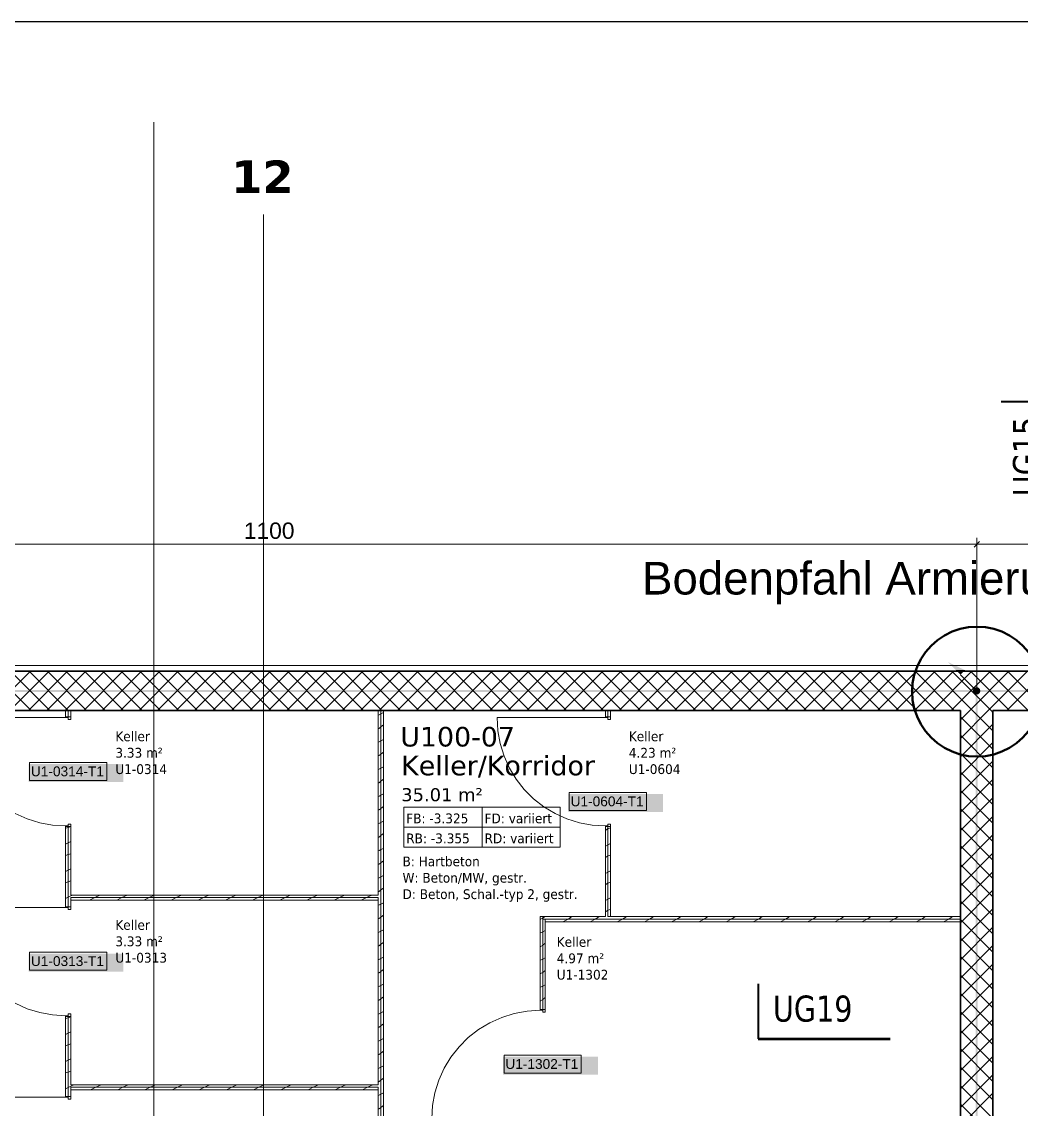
# Model space of a CAD drawing. Extents: x -1132 to 613, y -233 to 616.
# Drawn here: x -281.2 to -128.1, y 448.9 to 615.5 of the extents above; entities that cross this region are included whole.
import ezdxf
from ezdxf.lldxf.tags import DXFTag

# ---------------------------------------------------------------- set-up
doc = ezdxf.new("R2010")
doc.units = 0
doc.layers.get('0').update_dxf_attribs({"lineweight": 13})
for name, color, linetype, lineweight in [('A-AREA-____-IDEN', 7, 'Continuous', 5), ('A-DOOR-____-IDEN', 7, 'Continuous', 5), ('A-DOOR-FRAM-MCUT', 7, 'Continuous', 9), ('A-DOOR-OPNG-OTLN', 7, 'Continuous', 9), ('A-WALL-____-MCUT', 7, 'Continuous', 35), ('A-WALL-____-PATT', 7, 'Continuous', 35), ('A-WALL-FNSH-MCUT', 7, 'Continuous', 35), ('S-GRID-____-OTLN', 7, 'Continuous', 5)]:
    doc.layers.add(name, color=color, linetype=linetype, lineweight=lineweight)
for name, color, linetype, lineweight, true_color in [('A-DETL-____-OTLN', 5, 'Continuous', 9, 0x0000ff), ('EL01_VVV_Mass Blitzschutz', 3, 'Continuous', 13, 0x00ff00), ('EL01_WAN_Blitzschutz Text', 1, 'Continuous', 13, 0xff0000), ('EL01_WAN_Leitung_Potentialausgleich', 1, 'fein_strichliert', 13, 0xff0000), ('G-____-____-SYMB', 7, 'Strichpunkt - Weit', 5, 0x008080), ('S-GRID-____-IDEN', 7, 'Continuous', 9, 0x5555aa)]:
    doc.layers.add(name, color=color, linetype=linetype, lineweight=lineweight, true_color=true_color)
doc.styles.get("Standard").update_dxf_attribs({"font": 'arial.ttf'})
tags = doc.linetypes.add('_Rasterlinie_', pattern=[0.375, 0.2, -0.05, 0.075, -0.05]).pattern_tags.tags
tags[10:11] = [DXFTag(74, 4), DXFTag(75, 0), DXFTag(340, '0'), DXFTag(46, 1.0), DXFTag(50, 0.0), DXFTag(44, 0.0), DXFTag(45, 0.0)]
tags[8:9] = [DXFTag(74, 4), DXFTag(75, 0), DXFTag(340, '0'), DXFTag(46, 1.0), DXFTag(50, 0.0), DXFTag(44, 0.0), DXFTag(45, 0.0)]
tags[6:7] = [DXFTag(74, 4), DXFTag(75, 0), DXFTag(340, '0'), DXFTag(46, 1.0), DXFTag(50, 0.0), DXFTag(44, 0.0), DXFTag(45, 0.0)]
tags[4:5] = [DXFTag(74, 4), DXFTag(75, 0), DXFTag(340, '0'), DXFTag(46, 1.0), DXFTag(50, 0.0), DXFTag(44, 0.0), DXFTag(45, 0.0)]
tags = doc.linetypes.add('_Schnittlinie_', pattern=[0.3, 0.15, -0.05, 0.05, -0.05]).pattern_tags.tags
tags[10:11] = [DXFTag(74, 4), DXFTag(75, 0), DXFTag(340, '0'), DXFTag(46, 1.0), DXFTag(50, 0.0), DXFTag(44, 0.0), DXFTag(45, 0.0)]
tags[8:9] = [DXFTag(74, 4), DXFTag(75, 0), DXFTag(340, '0'), DXFTag(46, 1.0), DXFTag(50, 0.0), DXFTag(44, 0.0), DXFTag(45, 0.0)]
tags[6:7] = [DXFTag(74, 4), DXFTag(75, 0), DXFTag(340, '0'), DXFTag(46, 1.0), DXFTag(50, 0.0), DXFTag(44, 0.0), DXFTag(45, 0.0)]
tags[4:5] = [DXFTag(74, 4), DXFTag(75, 0), DXFTag(340, '0'), DXFTag(46, 1.0), DXFTag(50, 0.0), DXFTag(44, 0.0), DXFTag(45, 0.0)]
tags = doc.linetypes.add('_Strichliert - Fein_', pattern=[0.15, 0.1, -0.05]).pattern_tags.tags
tags[6:7] = [DXFTag(74, 4), DXFTag(75, 0), DXFTag(340, '0'), DXFTag(46, 1.0), DXFTag(50, 0.0), DXFTag(44, 0.0), DXFTag(45, 0.0)]
tags[4:5] = [DXFTag(74, 4), DXFTag(75, 0), DXFTag(340, '0'), DXFTag(46, 1.0), DXFTag(50, 0.0), DXFTag(44, 0.0), DXFTag(45, 0.0)]
tags = doc.linetypes.add('fein_strichliert', pattern=[4, 1, -2, 1]).pattern_tags.tags
tags[8:9] = [DXFTag(74, 4), DXFTag(75, 0), DXFTag(340, '0'), DXFTag(46, 0.0), DXFTag(50, 0.0), DXFTag(44, 0.0), DXFTag(45, 0.0)]
tags[6:7] = [DXFTag(74, 4), DXFTag(75, 0), DXFTag(340, '0'), DXFTag(46, 0.0), DXFTag(50, 0.0), DXFTag(44, 0.0), DXFTag(45, 0.0)]
tags[4:5] = [DXFTag(74, 4), DXFTag(75, 0), DXFTag(340, '0'), DXFTag(46, 0.0), DXFTag(50, 0.0), DXFTag(44, 0.0), DXFTag(45, 0.0)]
tags = doc.linetypes.add('Strichpunkt - Weit', pattern=[0.5, 0.2, -0.15, 0, -0.15]).pattern_tags.tags
tags[10:11] = [DXFTag(74, 4), DXFTag(75, 0), DXFTag(340, '0'), DXFTag(46, 1.0), DXFTag(50, 0.0), DXFTag(44, 0.0), DXFTag(45, 0.0)]
tags[8:9] = [DXFTag(74, 4), DXFTag(75, 0), DXFTag(340, '0'), DXFTag(46, 1.0), DXFTag(50, 0.0), DXFTag(44, 0.0), DXFTag(45, 0.0)]
tags[6:7] = [DXFTag(74, 4), DXFTag(75, 0), DXFTag(340, '0'), DXFTag(46, 1.0), DXFTag(50, 0.0), DXFTag(44, 0.0), DXFTag(45, 0.0)]
tags[4:5] = [DXFTag(74, 4), DXFTag(75, 0), DXFTag(340, '0'), DXFTag(46, 1.0), DXFTag(50, 0.0), DXFTag(44, 0.0), DXFTag(45, 0.0)]

# ---------------------------------------------------------------- blocks, each defined once
blk = doc.blocks.new('Referenz-A0UJ2EK7XE', base_point=(-1124.08, -162.87))
at = {"layer": 'A-AREA-____-IDEN', "color": 0, "linetype": 'Continuous', "ltscale": 0.13}
for p, q in [((-222.71, 495.15), (-198.71, 495.15)), ((-222.71, 489.03), (-222.71, 495.15)), ((-210.71, 495.15), (-210.71, 489.03)), ((-198.71, 495.15), (-198.71, 489.03)), ((-222.71, 492.09), (-198.71, 492.09)), ((-198.71, 489.03), (-222.71, 489.03))]:
    blk.add_line(p, q, dxfattribs=at)
at = {"layer": 'A-DETL-____-OTLN', "color": 0, "linetype": '_Strichliert - Fein_', "ltscale": 0.13}
blk.add_line((64.01, 516.86), (-1115.8, 516.86), dxfattribs=at)
at = {"layer": 'A-DOOR-____-IDEN', "color": 0, "linetype": 'Continuous', "ltscale": 0.13}
for p, q in [((-280.03, 502.01), (-268.19, 502.01)), ((-280.03, 499.23), (-280.03, 502.01)), ((-268.19, 502.01), (-268.19, 499.23)), ((-268.19, 499.23), (-280.03, 499.23)), ((-197.33, 497.41), (-185.49, 497.41)), ((-197.33, 494.63), (-197.33, 497.41)), ((-185.49, 497.41), (-185.49, 494.63)), ((-185.49, 494.63), (-197.33, 494.63)), ((-280.03, 472.94), (-268.19, 472.94)), ((-280.03, 470.16), (-280.03, 472.94)), ((-268.19, 472.94), (-268.19, 470.16)), ((-268.19, 470.16), (-280.03, 470.16)), ((-207.33, 457.16), (-195.49, 457.16)), ((-207.33, 454.38), (-207.33, 457.16)), ((-195.49, 457.16), (-195.49, 454.38)), ((-195.49, 454.38), (-207.33, 454.38))]:
    blk.add_line(p, q, dxfattribs=at)
at = {"layer": 'A-DOOR-____-IDEN', "color": 7, "linetype": 'Continuous', "ltscale": 0.13, "true_color": 0xffffff}
for points in [[(-280.2, 499.01), (-265.66, 499.01), (-280.2, 501.77)], [(-265.66, 499.01), (-280.2, 501.77), (-265.66, 501.77)], [(-197.5, 494.41), (-182.96, 494.41), (-197.5, 497.17)], [(-182.96, 494.41), (-197.5, 497.17), (-182.96, 497.17)], [(-280.2, 469.94), (-265.66, 469.94), (-280.2, 472.7)], [(-265.66, 469.94), (-280.2, 472.7), (-265.66, 472.7)], [(-207.5, 454.16), (-192.96, 454.16), (-207.5, 456.92)], [(-192.96, 454.16), (-207.5, 456.92), (-192.96, 456.92)]]:
    blk.add_solid(points, dxfattribs=at)
at = {"layer": 'A-DOOR-FRAM-MCUT', "color": 0, "linetype": 'Continuous', "ltscale": 0.13}
for p, q in [((-274.51, 508.98), (-274.51, 508.88)), ((-273.71, 508.98), (-274.51, 508.98)), ((-274.51, 508.88), (-274.11, 508.88)), ((-274.11, 508.88), (-274.11, 508.58)), ((-274.11, 508.58), (-273.71, 508.58)), ((-273.71, 508.58), (-273.71, 508.98)), ((-191.81, 508.98), (-191.81, 508.88)), ((-191.01, 508.98), (-191.81, 508.98)), ((-191.81, 508.88), (-191.41, 508.88)), ((-191.41, 508.88), (-191.41, 508.58)), ((-191.41, 508.58), (-191.01, 508.58)), ((-191.01, 508.58), (-191.01, 508.98)), ((-274.51, 492.28), (-274.51, 492.18)), ((-274.11, 492.28), (-274.51, 492.28)), ((-274.51, 492.18), (-273.71, 492.18)), ((-273.71, 492.58), (-274.11, 492.58)), ((-274.11, 492.58), (-274.11, 492.28)), ((-273.71, 492.18), (-273.71, 492.58)), ((-191.81, 492.28), (-191.81, 492.18)), ((-191.41, 492.28), (-191.81, 492.28)), ((-191.81, 492.18), (-191.01, 492.18)), ((-191.01, 492.58), (-191.41, 492.58)), ((-191.41, 492.58), (-191.41, 492.28)), ((-191.01, 492.18), (-191.01, 492.58)), ((-274.51, 479.9), (-274.51, 479.8)), ((-273.71, 479.9), (-274.51, 479.9)), ((-274.51, 479.8), (-274.11, 479.8)), ((-274.11, 479.8), (-274.11, 479.5)), ((-274.11, 479.5), (-273.71, 479.5)), ((-273.71, 479.5), (-273.71, 479.9)), ((-273.71, 463.5), (-274.11, 463.5)), ((-274.11, 463.5), (-274.11, 463.2)), ((-273.71, 463.1), (-273.71, 463.5)), ((-201.81, 464.13), (-201.01, 464.13)), ((-201.81, 464.03), (-201.81, 464.13)), ((-201.41, 464.03), (-201.81, 464.03)), ((-201.41, 463.73), (-201.41, 464.03)), ((-201.01, 463.73), (-201.41, 463.73)), ((-201.01, 464.13), (-201.01, 463.73)), ((-274.51, 463.2), (-274.51, 463.1)), ((-274.11, 463.2), (-274.51, 463.2)), ((-274.51, 463.1), (-273.71, 463.1)), ((-274.51, 450.83), (-274.51, 450.73)), ((-273.71, 450.83), (-274.51, 450.83)), ((-274.51, 450.73), (-274.11, 450.73)), ((-274.11, 450.73), (-274.11, 450.43)), ((-274.11, 450.43), (-273.71, 450.43)), ((-273.71, 450.43), (-273.71, 450.83))]:
    blk.add_line(p, q, dxfattribs=at)
at = {"layer": 'A-DOOR-OPNG-OTLN', "color": 0, "linetype": 'Continuous', "ltscale": 0.13}
for p, q in [((-274.51, 508.88), (-291.11, 508.88)), ((-191.81, 508.88), (-208.41, 508.88)), ((-208.41, 508.88), (-208.29, 506.88)), ((-208.29, 506.88), (-207.92, 504.91)), ((-207.92, 504.91), (-207.33, 502.99)), ((-207.33, 502.99), (-206.5, 501.16)), ((-206.5, 501.16), (-205.47, 499.45)), ((-205.47, 499.45), (-204.23, 497.87)), ((-204.23, 497.87), (-202.81, 496.45)), ((-202.81, 496.45), (-201.24, 495.22)), ((-201.24, 495.22), (-199.52, 494.18)), ((-282.22, 494.18), (-280.39, 493.36)), ((-280.39, 493.36), (-278.48, 492.76)), ((-199.52, 494.18), (-197.69, 493.36)), ((-197.69, 493.36), (-195.78, 492.76)), ((-278.48, 492.76), (-276.51, 492.4)), ((-276.51, 492.4), (-274.51, 492.28)), ((-195.78, 492.76), (-193.81, 492.4)), ((-193.81, 492.4), (-191.81, 492.28)), ((-274.51, 479.8), (-291.11, 479.8)), ((-282.22, 465.1), (-280.39, 464.28)), ((-280.39, 464.28), (-278.48, 463.69)), ((-278.48, 463.69), (-276.51, 463.32)), ((-205.78, 463.55), (-207.69, 462.95)), ((-203.81, 463.91), (-205.78, 463.55)), ((-201.81, 464.03), (-203.81, 463.91)), ((-276.51, 463.32), (-274.51, 463.2)), ((-209.52, 462.13), (-211.24, 461.09)), ((-207.69, 462.95), (-209.52, 462.13)), ((-211.24, 461.09), (-212.81, 459.85)), ((-214.23, 458.44), (-215.47, 456.86)), ((-212.81, 459.85), (-214.23, 458.44)), ((-215.47, 456.86), (-216.5, 455.14)), ((-216.5, 455.14), (-217.33, 453.31)), ((-217.33, 453.31), (-217.92, 451.4)), ((-274.51, 450.73), (-291.11, 450.73)), ((-217.92, 451.4), (-218.29, 449.43)), ((-218.29, 449.43), (-218.41, 447.43))]:
    blk.add_line(p, q, dxfattribs=at)
at = {"layer": 'A-WALL-____-MCUT', "color": 0, "linetype": 'Continuous', "ltscale": 0.35}
for p, q in [((51.19, 515.98), (-1115.8, 515.98)), ((-349.31, 509.98), (-226.61, 509.98)), ((-226.21, 509.98), (-226.61, 509.98)), ((-226.21, 509.98), (-137.41, 509.98)), ((-137.41, 509.98), (-137.41, 381.78)), ((-132.41, 358.68), (-132.41, 509.98)), ((-132.41, 509.98), (45.19, 509.98))]:
    blk.add_line(p, q, dxfattribs=at)
at = {"layer": 'A-WALL-____-MCUT', "color": 0, "linetype": 'Continuous', "lineweight": 9, "ltscale": 0.13}
for p, q in [((-274.11, 508.98), (-274.11, 509.98)), ((-226.21, 433.78), (-226.21, 509.98)), ((-191.41, 508.98), (-191.41, 509.98)), ((-274.11, 479.9), (-274.11, 492.18)), ((-191.41, 478.4), (-191.41, 492.18)), ((-226.61, 481.3), (-273.71, 481.3)), ((-273.71, 481.3), (-273.71, 480.9)), ((-226.61, 480.9), (-226.61, 481.3)), ((-201.41, 464.13), (-201.41, 478.4)), ((-191.41, 478.4), (-191.01, 478.4)), ((-137.41, 478), (-201.41, 478)), ((-201.01, 478), (-201.01, 477.6)), ((-274.11, 450.83), (-274.11, 463.1)), ((-226.61, 452.23), (-273.71, 452.23)), ((-273.71, 452.23), (-273.71, 451.83)), ((-226.61, 451.83), (-226.61, 452.23))]:
    blk.add_line(p, q, dxfattribs=at)
at = {"layer": 'A-WALL-____-PATT', "color": 0, "linetype": 'Continuous', "lineweight": 9, "ltscale": 0.13}
for p, q in [((-285.88, 509.98), (-279.88, 515.98)), ((-279.78, 509.98), (-285.78, 515.98)), ((-283.05, 509.98), (-277.05, 515.98)), ((-276.95, 509.98), (-282.95, 515.98)), ((-280.22, 509.98), (-274.22, 515.98)), ((-274.12, 509.98), (-280.12, 515.98)), ((-277.39, 509.98), (-271.39, 515.98)), ((-271.29, 509.98), (-277.29, 515.98)), ((-274.56, 509.98), (-268.56, 515.98)), ((-268.46, 509.98), (-274.46, 515.98)), ((-271.74, 509.98), (-265.74, 515.98)), ((-265.63, 509.98), (-271.63, 515.98)), ((-268.91, 509.98), (-262.91, 515.98)), ((-262.8, 509.98), (-268.8, 515.98)), ((-266.08, 509.98), (-260.08, 515.98)), ((-259.98, 509.98), (-265.98, 515.98)), ((-263.25, 509.98), (-257.25, 515.98)), ((-257.15, 509.98), (-263.15, 515.98)), ((-260.42, 509.98), (-254.42, 515.98)), ((-254.32, 509.98), (-260.32, 515.98)), ((-257.59, 509.98), (-251.59, 515.98)), ((-251.49, 509.98), (-257.49, 515.98)), ((-254.76, 509.98), (-248.76, 515.98)), ((-248.66, 509.98), (-254.66, 515.98)), ((-251.94, 509.98), (-245.94, 515.98)), ((-245.83, 509.98), (-251.83, 515.98)), ((-249.11, 509.98), (-243.11, 515.98)), ((-243.01, 509.98), (-249.01, 515.98)), ((-246.28, 509.98), (-240.28, 515.98)), ((-240.18, 509.98), (-246.18, 515.98)), ((-243.45, 509.98), (-237.45, 515.98)), ((-237.35, 509.98), (-243.35, 515.98)), ((-240.62, 509.98), (-234.62, 515.98)), ((-234.52, 509.98), (-240.52, 515.98)), ((-237.79, 509.98), (-231.79, 515.98)), ((-231.69, 509.98), (-237.69, 515.98)), ((-234.97, 509.98), (-228.97, 515.98)), ((-228.86, 509.98), (-234.86, 515.98)), ((-232.14, 509.98), (-226.14, 515.98)), ((-226.04, 509.98), (-232.04, 515.98)), ((-229.31, 509.98), (-223.31, 515.98)), ((-223.21, 509.98), (-229.21, 515.98)), ((-226.48, 509.98), (-220.48, 515.98)), ((-220.38, 509.98), (-226.38, 515.98)), ((-223.65, 509.98), (-217.65, 515.98)), ((-217.55, 509.98), (-223.55, 515.98)), ((-220.82, 509.98), (-214.82, 515.98)), ((-214.72, 509.98), (-220.72, 515.98)), ((-218, 509.98), (-212, 515.98)), ((-211.89, 509.98), (-217.89, 515.98)), ((-215.17, 509.98), (-209.17, 515.98)), ((-209.06, 509.98), (-215.06, 515.98)), ((-212.34, 509.98), (-206.34, 515.98)), ((-206.24, 509.98), (-212.24, 515.98)), ((-209.51, 509.98), (-203.51, 515.98)), ((-203.41, 509.98), (-209.41, 515.98)), ((-206.68, 509.98), (-200.68, 515.98)), ((-200.58, 509.98), (-206.58, 515.98)), ((-203.85, 509.98), (-197.85, 515.98)), ((-197.75, 509.98), (-203.75, 515.98)), ((-201.02, 509.98), (-195.02, 515.98)), ((-194.92, 509.98), (-200.92, 515.98)), ((-198.2, 509.98), (-192.2, 515.98)), ((-192.09, 509.98), (-198.09, 515.98)), ((-195.37, 509.98), (-189.37, 515.98)), ((-189.27, 509.98), (-195.27, 515.98)), ((-192.54, 509.98), (-186.54, 515.98)), ((-186.44, 509.98), (-192.44, 515.98)), ((-189.71, 509.98), (-183.71, 515.98)), ((-183.61, 509.98), (-189.61, 515.98)), ((-186.88, 509.98), (-180.88, 515.98)), ((-180.78, 509.98), (-186.78, 515.98)), ((-184.05, 509.98), (-178.05, 515.98)), ((-177.95, 509.98), (-183.95, 515.98)), ((-181.23, 509.98), (-175.23, 515.98)), ((-175.12, 509.98), (-181.12, 515.98)), ((-178.4, 509.98), (-172.4, 515.98)), ((-172.3, 509.98), (-178.3, 515.98)), ((-175.57, 509.98), (-169.57, 515.98)), ((-169.47, 509.98), (-175.47, 515.98)), ((-172.74, 509.98), (-166.74, 515.98)), ((-166.64, 509.98), (-172.64, 515.98)), ((-169.91, 509.98), (-163.91, 515.98)), ((-163.81, 509.98), (-169.81, 515.98)), ((-167.08, 509.98), (-161.08, 515.98)), ((-160.98, 509.98), (-166.98, 515.98)), ((-164.26, 509.98), (-158.26, 515.98)), ((-158.15, 509.98), (-164.15, 515.98)), ((-161.43, 509.98), (-155.43, 515.98)), ((-155.32, 509.98), (-161.32, 515.98)), ((-158.6, 509.98), (-152.6, 515.98)), ((-152.5, 509.98), (-158.5, 515.98)), ((-155.77, 509.98), (-149.77, 515.98)), ((-149.67, 509.98), (-155.67, 515.98)), ((-152.94, 509.98), (-146.94, 515.98)), ((-146.84, 509.98), (-152.84, 515.98)), ((-150.11, 509.98), (-144.11, 515.98)), ((-144.01, 509.98), (-150.01, 515.98)), ((-147.28, 509.98), (-141.28, 515.98)), ((-141.18, 509.98), (-147.18, 515.98)), ((-144.46, 509.98), (-138.46, 515.98)), ((-138.35, 509.98), (-144.35, 515.98)), ((-141.63, 509.98), (-135.63, 515.98)), ((-135.53, 509.98), (-141.53, 515.98)), ((-138.8, 509.98), (-132.8, 515.98)), ((-132.7, 509.98), (-138.7, 515.98)), ((-135.97, 509.98), (-129.97, 515.98)), ((-129.87, 509.98), (-135.87, 515.98)), ((-133.14, 509.98), (-127.14, 515.98)), ((-127.04, 509.98), (-133.04, 515.98)), ((-130.31, 509.98), (-124.31, 515.98)), ((-124.21, 509.98), (-130.21, 515.98)), ((-226.46, 509.32), (-226.61, 509.27)), ((-226.21, 509.47), (-226.42, 509.36)), ((-225.81, 509.67), (-226.21, 509.47)), ((-137.41, 508.54), (-135.97, 509.98)), ((-137.41, 505.71), (-133.14, 509.98)), ((-132.41, 504.03), (-137.41, 509.03)), ((-132.41, 506.86), (-135.53, 509.98)), ((-132.41, 509.69), (-132.7, 509.98)), ((-226.42, 507.28), (-226.61, 507.19)), ((-226.21, 507.46), (-226.49, 507.24)), ((-225.81, 507.76), (-226.21, 507.46)), ((-137.41, 502.89), (-132.41, 507.89)), ((-226.46, 505.16), (-226.61, 505.11)), ((-226.21, 505.31), (-226.42, 505.2)), ((-225.81, 505.51), (-226.21, 505.31)), ((-132.41, 501.2), (-137.41, 506.2)), ((-137.41, 500.06), (-132.41, 505.06)), ((-225.81, 503.59), (-226.21, 503.29)), ((-132.41, 498.37), (-137.41, 503.37)), ((-226.42, 503.12), (-226.61, 503.02)), ((-226.21, 503.29), (-226.49, 503.08)), ((-137.41, 497.23), (-132.41, 502.23)), ((-226.46, 500.99), (-226.61, 500.94)), ((-226.21, 501.14), (-226.42, 501.03)), ((-225.81, 501.34), (-226.21, 501.14)), ((-132.41, 495.55), (-137.41, 500.55)), ((-226.42, 498.95), (-226.61, 498.86)), ((-226.21, 499.13), (-226.49, 498.91)), ((-225.81, 499.43), (-226.21, 499.13)), ((-137.41, 494.4), (-132.41, 499.4)), ((-226.46, 496.83), (-226.61, 496.78)), ((-226.21, 496.98), (-226.42, 496.87)), ((-225.81, 497.18), (-226.21, 496.98)), ((-132.41, 492.72), (-137.41, 497.72)), ((-225.81, 495.26), (-226.21, 494.96)), ((-137.41, 491.57), (-132.41, 496.57)), ((-226.42, 494.79), (-226.61, 494.69)), ((-226.21, 494.96), (-226.49, 494.75)), ((-132.41, 489.89), (-137.41, 494.89)), ((-137.41, 488.74), (-132.41, 493.74)), ((-274.11, 492.05), (-274.51, 491.92)), ((-273.73, 492.18), (-274.11, 492.05)), ((-226.46, 492.66), (-226.61, 492.61)), ((-226.21, 492.81), (-226.42, 492.7)), ((-225.81, 493.01), (-226.21, 492.81)), ((-191.5, 491.84), (-191.81, 491.61)), ((-191.41, 491.85), (-191.48, 491.83)), ((-191.01, 491.99), (-191.41, 491.85)), ((-132.41, 487.06), (-137.41, 492.06)), ((-226.42, 490.62), (-226.61, 490.53)), ((-226.21, 490.8), (-226.49, 490.58)), ((-225.81, 491.1), (-226.21, 490.8)), ((-137.41, 485.92), (-132.41, 490.92)), ((-274.11, 489.68), (-274.51, 489.48)), ((-273.71, 489.88), (-274.11, 489.68)), ((-226.46, 488.5), (-226.61, 488.45)), ((-226.21, 488.65), (-226.42, 488.54)), ((-225.81, 488.85), (-226.21, 488.65)), ((-191.41, 489.39), (-191.81, 489.19)), ((-191.01, 489.59), (-191.41, 489.39)), ((-132.41, 484.23), (-137.41, 489.23)), ((-274.11, 487.89), (-274.51, 487.75)), ((-273.71, 488.02), (-274.11, 487.89)), ((-225.81, 486.93), (-226.21, 486.63)), ((-191.5, 487.67), (-191.81, 487.44)), ((-191.41, 487.69), (-191.48, 487.67)), ((-191.01, 487.82), (-191.41, 487.69)), ((-137.41, 483.09), (-132.41, 488.09)), ((-274.11, 485.52), (-274.51, 485.32)), ((-273.71, 485.72), (-274.11, 485.52)), ((-226.42, 486.46), (-226.61, 486.36)), ((-226.21, 486.63), (-226.49, 486.42)), ((-191.41, 485.22), (-191.81, 485.02)), ((-191.01, 485.42), (-191.41, 485.22)), ((-132.41, 481.4), (-137.41, 486.4)), ((-137.41, 480.26), (-132.41, 485.26)), ((-274.11, 483.72), (-274.51, 483.59)), ((-273.71, 483.86), (-274.11, 483.72)), ((-226.46, 484.33), (-226.61, 484.29)), ((-226.21, 484.48), (-226.42, 484.37)), ((-225.81, 484.68), (-226.21, 484.48)), ((-191.5, 483.51), (-191.81, 483.28)), ((-191.41, 483.52), (-191.48, 483.5)), ((-191.01, 483.66), (-191.41, 483.52)), ((-132.41, 478.57), (-137.41, 483.57)), ((-273.41, 481.7), (-273.71, 481.56)), ((-269.25, 481.7), (-270.05, 481.3)), ((-265.08, 481.7), (-265.88, 481.3)), ((-260.92, 481.7), (-261.72, 481.3)), ((-256.75, 481.7), (-257.55, 481.3)), ((-252.59, 481.7), (-253.39, 481.3)), ((-248.42, 481.7), (-249.22, 481.3)), ((-244.26, 481.7), (-245.06, 481.3)), ((-240.09, 481.7), (-240.89, 481.3)), ((-235.93, 481.7), (-236.73, 481.3)), ((-231.76, 481.7), (-232.56, 481.3)), ((-227.6, 481.7), (-228.4, 481.3)), ((-226.42, 482.29), (-226.61, 482.2)), ((-226.21, 482.47), (-226.49, 482.26)), ((-225.81, 482.77), (-226.21, 482.47)), ((-137.41, 477.43), (-132.41, 482.43)), ((-274.11, 481.36), (-274.51, 481.16)), ((-273.71, 481.56), (-274.11, 481.36)), ((-270.05, 481.3), (-270.85, 480.9)), ((-265.88, 481.3), (-266.68, 480.9)), ((-261.72, 481.3), (-262.52, 480.9)), ((-257.55, 481.3), (-258.35, 480.9)), ((-253.39, 481.3), (-254.19, 480.9)), ((-249.22, 481.3), (-250.02, 480.9)), ((-245.06, 481.3), (-245.86, 480.9)), ((-240.89, 481.3), (-241.69, 480.9)), ((-236.73, 481.3), (-237.53, 480.9)), ((-232.56, 481.3), (-233.36, 480.9)), ((-228.4, 481.3), (-229.2, 480.9)), ((-226.46, 480.17), (-226.61, 480.12)), ((-226.21, 480.32), (-226.42, 480.21)), ((-225.81, 480.52), (-226.21, 480.32)), ((-191.41, 481.06), (-191.81, 480.86)), ((-191.01, 481.26), (-191.41, 481.06)), ((-132.41, 475.75), (-137.41, 480.75)), ((-225.81, 478.6), (-226.21, 478.3)), ((-201.08, 478.4), (-201.41, 478.16)), ((-196.92, 478.4), (-197.33, 478.09)), ((-192.75, 478.4), (-193.17, 478.09)), ((-191.5, 479.34), (-191.81, 479.11)), ((-191.41, 479.36), (-191.48, 479.34)), ((-191.01, 479.49), (-191.41, 479.36)), ((-188.59, 478.4), (-189, 478.09)), ((-184.42, 478.4), (-184.84, 478.09)), ((-180.26, 478.4), (-180.67, 478.09)), ((-176.1, 478.4), (-176.51, 478.09)), ((-171.93, 478.4), (-172.34, 478.09)), ((-167.77, 478.4), (-168.18, 478.09)), ((-163.6, 478.4), (-164.01, 478.09)), ((-159.44, 478.4), (-159.85, 478.09)), ((-155.27, 478.4), (-155.68, 478.1)), ((-151.11, 478.4), (-151.52, 478.1)), ((-146.94, 478.4), (-147.35, 478.1)), ((-142.78, 478.4), (-143.18, 478.1)), ((-138.61, 478.4), (-139.02, 478.1)), ((-137.41, 474.6), (-132.41, 479.6)), ((-226.42, 478.13), (-226.61, 478.03)), ((-226.21, 478.3), (-226.49, 478.09)), ((-201.43, 478.13), (-201.81, 477.94)), ((-201.41, 478.16), (-201.5, 478.09)), ((-197.51, 478), (-198.31, 477.6)), ((-197.27, 478.13), (-197.51, 478)), ((-193.35, 478), (-194.15, 477.6)), ((-193.1, 478.13), (-193.35, 478)), ((-189.18, 478), (-189.98, 477.6)), ((-188.94, 478.13), (-189.18, 478)), ((-185.02, 478), (-185.82, 477.6)), ((-184.77, 478.13), (-185.02, 478)), ((-180.85, 478), (-181.65, 477.6)), ((-180.61, 478.13), (-180.85, 478)), ((-176.69, 478), (-177.49, 477.6)), ((-176.44, 478.13), (-176.69, 478)), ((-172.52, 478), (-173.32, 477.6)), ((-172.28, 478.13), (-172.52, 478)), ((-168.36, 478), (-169.16, 477.6)), ((-168.11, 478.13), (-168.36, 478)), ((-164.19, 478), (-164.99, 477.6)), ((-163.95, 478.13), (-164.19, 478)), ((-160.03, 478), (-160.83, 477.6)), ((-159.78, 478.13), (-160.03, 478)), ((-155.86, 478), (-156.66, 477.6)), ((-155.62, 478.13), (-155.86, 478)), ((-151.7, 478), (-152.5, 477.6)), ((-151.45, 478.13), (-151.7, 478)), ((-147.53, 478), (-148.33, 477.6)), ((-147.29, 478.13), (-147.53, 478)), ((-143.37, 478), (-144.17, 477.6)), ((-143.12, 478.13), (-143.37, 478)), ((-139.2, 478), (-140, 477.6)), ((-138.96, 478.13), (-139.2, 478)), ((-132.41, 472.92), (-137.41, 477.92)), ((-137.41, 471.77), (-132.41, 476.77)), ((-226.46, 476), (-226.61, 475.96)), ((-226.21, 476.15), (-226.42, 476.04)), ((-225.81, 476.35), (-226.21, 476.15)), ((-201.47, 476), (-201.81, 475.89)), ((-201.41, 476.06), (-201.43, 476.04)), ((-201.01, 476.26), (-201.41, 476.06)), ((-132.41, 470.09), (-137.41, 475.09)), ((-226.42, 473.96), (-226.61, 473.87)), ((-226.21, 474.14), (-226.49, 473.93)), ((-225.81, 474.44), (-226.21, 474.14)), ((-201.43, 473.96), (-201.81, 473.77)), ((-201.41, 474), (-201.5, 473.93)), ((-201.01, 474.3), (-201.41, 474)), ((-137.41, 468.95), (-132.41, 473.95)), ((-226.46, 471.84), (-226.61, 471.79)), ((-226.21, 471.99), (-226.42, 471.88)), ((-225.81, 472.19), (-226.21, 471.99)), ((-201.47, 471.84), (-201.81, 471.73)), ((-201.41, 471.89), (-201.43, 471.88)), ((-201.01, 472.09), (-201.41, 471.89)), ((-132.41, 467.26), (-137.41, 472.26)), ((-225.81, 470.27), (-226.21, 469.97)), ((-201.01, 470.13), (-201.41, 469.83)), ((-137.41, 466.12), (-132.41, 471.12)), ((-226.42, 469.8), (-226.61, 469.7)), ((-226.21, 469.97), (-226.49, 469.76)), ((-201.43, 469.8), (-201.81, 469.61)), ((-201.41, 469.83), (-201.5, 469.76)), ((-132.41, 464.43), (-137.41, 469.43)), ((-226.46, 467.67), (-226.61, 467.63)), ((-226.21, 467.82), (-226.42, 467.71)), ((-225.81, 468.02), (-226.21, 467.82)), ((-201.47, 467.68), (-201.81, 467.56)), ((-201.41, 467.73), (-201.43, 467.71)), ((-201.01, 467.93), (-201.41, 467.73)), ((-137.41, 463.29), (-132.41, 468.29)), ((-226.42, 465.63), (-226.61, 465.54)), ((-226.21, 465.81), (-226.49, 465.6)), ((-225.81, 466.11), (-226.21, 465.81)), ((-201.43, 465.63), (-201.81, 465.44)), ((-201.41, 465.67), (-201.5, 465.6)), ((-201.01, 465.97), (-201.41, 465.67)), ((-132.41, 461.6), (-137.41, 466.6)), ((-137.41, 460.46), (-132.41, 465.46)), ((-226.46, 463.51), (-226.61, 463.46)), ((-226.21, 463.66), (-226.42, 463.55)), ((-225.81, 463.86), (-226.21, 463.66)), ((-132.41, 458.78), (-137.41, 463.78)), ((-274.11, 462.9), (-274.51, 462.77)), ((-273.71, 463.03), (-274.11, 462.9)), ((-225.81, 461.94), (-226.21, 461.64)), ((-137.41, 457.63), (-132.41, 462.63)), ((-274.11, 460.53), (-274.51, 460.33)), ((-273.71, 460.73), (-274.11, 460.53)), ((-226.42, 461.47), (-226.61, 461.37)), ((-226.21, 461.64), (-226.49, 461.43)), ((-132.41, 455.95), (-137.41, 460.95)), ((-274.11, 458.73), (-274.51, 458.6)), ((-273.71, 458.87), (-274.11, 458.73)), ((-226.46, 459.35), (-226.61, 459.3)), ((-226.21, 459.49), (-226.42, 459.38)), ((-225.81, 459.69), (-226.21, 459.49)), ((-137.41, 454.8), (-132.41, 459.8)), ((-226.42, 457.3), (-226.61, 457.21)), ((-226.21, 457.48), (-226.49, 457.27)), ((-225.81, 457.78), (-226.21, 457.48)), ((-132.41, 453.12), (-137.41, 458.12)), ((-137.41, 451.97), (-132.41, 456.97)), ((-274.11, 456.37), (-274.51, 456.17)), ((-273.71, 456.57), (-274.11, 456.37)), ((-226.46, 455.18), (-226.61, 455.13)), ((-226.21, 455.33), (-226.42, 455.22)), ((-225.81, 455.53), (-226.21, 455.33)), ((-132.41, 450.29), (-137.41, 455.29)), ((-274.11, 454.57), (-274.51, 454.44)), ((-273.71, 454.7), (-274.11, 454.57)), ((-225.81, 453.61), (-226.21, 453.31)), ((-137.41, 449.15), (-132.41, 454.15)), ((-274.11, 452.2), (-274.51, 452)), ((-273.71, 452.4), (-274.11, 452.2)), ((-273.25, 452.63), (-273.71, 452.4)), ((-269.89, 452.23), (-270.69, 451.83)), ((-269.09, 452.63), (-269.89, 452.23)), ((-265.72, 452.23), (-266.52, 451.83)), ((-264.92, 452.63), (-265.72, 452.23)), ((-261.56, 452.23), (-262.36, 451.83)), ((-260.76, 452.63), (-261.56, 452.23)), ((-257.39, 452.23), (-258.19, 451.83)), ((-256.59, 452.63), (-257.39, 452.23)), ((-253.23, 452.23), (-254.03, 451.83)), ((-252.43, 452.63), (-253.23, 452.23)), ((-249.06, 452.23), (-249.86, 451.83)), ((-248.26, 452.63), (-249.06, 452.23)), ((-244.9, 452.23), (-245.7, 451.83)), ((-244.1, 452.63), (-244.9, 452.23)), ((-240.73, 452.23), (-241.53, 451.83)), ((-239.93, 452.63), (-240.73, 452.23)), ((-236.57, 452.23), (-237.37, 451.83)), ((-235.77, 452.63), (-236.57, 452.23)), ((-232.4, 452.23), (-233.2, 451.83)), ((-231.6, 452.63), (-232.4, 452.23)), ((-228.24, 452.23), (-229.04, 451.83)), ((-227.44, 452.63), (-228.24, 452.23)), ((-226.42, 453.14), (-226.61, 453.04)), ((-226.21, 453.31), (-226.49, 453.1)), ((-132.41, 447.46), (-137.41, 452.46)), ((-226.46, 451.02), (-226.61, 450.97)), ((-226.21, 451.16), (-226.42, 451.05)), ((-225.81, 451.36), (-226.21, 451.16)), ((-137.41, 446.32), (-132.41, 451.32)), ((-226.42, 448.97), (-226.61, 448.88)), ((-226.21, 449.15), (-226.49, 448.94)), ((-225.81, 449.45), (-226.21, 449.15)), ((-132.41, 444.63), (-137.41, 449.63))]:
    blk.add_line(p, q, dxfattribs=at)
at = {"layer": 'A-WALL-FNSH-MCUT', "color": 0, "linetype": 'Continuous', "lineweight": 9, "ltscale": 0.13}
for p, q in [((-274.51, 509.98), (-274.51, 508.98)), ((-274.51, 508.98), (-273.71, 508.98)), ((-273.71, 508.98), (-273.71, 509.98)), ((-226.61, 509.98), (-226.61, 481.7)), ((-225.81, 433.78), (-225.81, 509.98)), ((-191.81, 509.98), (-191.81, 508.98)), ((-191.81, 508.98), (-191.01, 508.98)), ((-191.01, 508.98), (-191.01, 509.98)), ((-274.51, 492.18), (-274.51, 479.9)), ((-273.71, 492.18), (-274.51, 492.18)), ((-273.71, 481.7), (-273.71, 492.18)), ((-191.81, 492.18), (-191.81, 478.4)), ((-191.01, 492.18), (-191.81, 492.18)), ((-191.01, 478.4), (-191.01, 492.18)), ((-226.61, 481.7), (-273.71, 481.7)), ((-273.71, 479.9), (-273.71, 480.9)), ((-273.71, 480.9), (-226.61, 480.9)), ((-226.61, 480.9), (-226.61, 452.63)), ((-274.51, 479.9), (-273.71, 479.9)), ((-201.81, 478.4), (-201.81, 464.13)), ((-191.81, 478.4), (-201.81, 478.4)), ((-137.41, 478.4), (-191.01, 478.4)), ((-201.01, 464.13), (-201.01, 477.6)), ((-201.01, 477.6), (-137.41, 477.6)), ((-201.81, 464.13), (-201.01, 464.13)), ((-274.51, 463.1), (-274.51, 450.83)), ((-273.71, 463.1), (-274.51, 463.1)), ((-273.71, 452.63), (-273.71, 463.1)), ((-226.61, 452.63), (-273.71, 452.63)), ((-273.71, 450.83), (-273.71, 451.83)), ((-273.71, 451.83), (-226.61, 451.83)), ((-226.61, 451.83), (-226.61, 433.78)), ((-274.51, 450.83), (-273.71, 450.83))]:
    blk.add_line(p, q, dxfattribs=at)
at = {"layer": 'G-____-____-SYMB', "color": 0, "linetype": 'Continuous', "lineweight": 40, "ltscale": 0.4}
for p, q in [((-131.17, 557.33), (-122.74, 557.33)), ((-168.39, 468.1), (-168.39, 459.68))]:
    blk.add_line(p, q, dxfattribs=at)
at = {"layer": 'G-____-____-SYMB', "color": 0, "linetype": '_Schnittlinie_', "lineweight": 70, "ltscale": 0.7}
blk.add_line((-168.39, 459.68), (-148.17, 459.68), dxfattribs=at)
at = {"layer": 'S-GRID-____-OTLN', "color": 0, "linetype": '_Rasterlinie_', "ltscale": 0.13}
for p, q in [((-261.01, 600.16), (-261.01, 199.37)), ((-244.21, -159.1), (-244.21, 585.98))]:
    blk.add_line(p, q, dxfattribs=at)
at = {"layer": 'A-AREA-____-IDEN', "color": 0, "linetype": 'Continuous', "ltscale": 0.13, "attachment_point": 1}
for s, insert, char_height in [('{\\W0.9;\\fVerdana;Keller}', (-266.89, 506.77), 1.5), ('{\\fVerdana;U100-07}', (-223.24, 507.46), 3), ('{\\W0.9;\\fVerdana;Keller}', (-188.21, 506.77), 1.5), ('{\\W0.9;\\fVerdana;3.33 m²}', (-266.89, 504.25), 1.5), ('{\\W0.9;\\fVerdana;4.23 m²}', (-188.21, 504.25), 1.5), ('{\\W0.9;\\fVerdana;U1-0314}', (-266.89, 501.74), 1.5), ('{\\fVerdana;Keller/Korridor}', (-223.1, 503.04), 3), ('{\\W0.9;\\fVerdana;U1-0604}', (-188.21, 501.74), 1.5), ('{\\fVerdana;35.01 m²}', (-223.09, 498.07), 2), ('{\\W0.9;\\fVerdana;FB: -3.325}', (-222.32, 494.19), 1.5), ('{\\W0.9;\\fVerdana;FD: variiert}', (-210.32, 494.19), 1.5), ('{\\W0.9;\\fVerdana;RB: -3.355}', (-222.32, 491.13), 1.5), ('{\\W0.9;\\fVerdana;RD: variiert}', (-210.32, 491.13), 1.5), ('{\\W0.9;\\fVerdana;B: Hartbeton}', (-222.89, 487.6), 1.5), ('{\\W0.9;\\fVerdana;W: Beton/MW, gestr.}', (-222.89, 485.09), 1.5), ('{\\W0.9;\\fVerdana;D: Beton, Schal.-typ 2, gestr.}', (-222.89, 482.58), 1.5), ('{\\W0.9;\\fVerdana;Keller}', (-266.89, 477.86), 1.5), ('{\\W0.9;\\fVerdana;3.33 m²}', (-266.89, 475.35), 1.5), ('{\\W0.9;\\fVerdana;Keller}', (-199.26, 475.26), 1.5), ('{\\W0.9;\\fVerdana;U1-0313}', (-266.89, 472.84), 1.5), ('{\\W0.9;\\fVerdana;4.97 m²}', (-199.26, 472.75), 1.5), ('{\\W0.9;\\fVerdana;U1-1302}', (-199.26, 470.24), 1.5)]:
    blk.add_mtext(s, dxfattribs=dict(at, insert=insert, char_height=char_height))
at = {"layer": 'A-DOOR-____-IDEN', "color": 0, "linetype": 'Continuous', "ltscale": 0.13, "char_height": 1.5, "attachment_point": 1}
for s, insert in [('{\\fArial;U1-0314-T1}', (-279.83, 501.4)), ('{\\fArial;U1-0604-T1}', (-197.13, 496.8)), ('{\\fArial;U1-0313-T1}', (-279.83, 472.32)), ('{\\fArial;U1-1302-T1}', (-207.13, 456.55))]:
    blk.add_mtext(s, dxfattribs=dict(at, insert=insert))
at = {"layer": 'G-____-____-SYMB', "color": 0, "linetype": 'Continuous', "ltscale": 0.13, "insert": (-129.35, 542.8), "char_height": 4, "attachment_point": 1, "rotation": 90}
blk.add_mtext('{\\W0.8;\\fVerdana;UG15}', dxfattribs=at)
at = {"layer": 'G-____-____-SYMB', "color": 0, "linetype": 'Continuous', "ltscale": 0.13, "insert": (-166.14, 466.29), "char_height": 4, "attachment_point": 1}
blk.add_mtext('{\\W0.8;\\fVerdana;UG19}', dxfattribs=at)
at = {"layer": 'S-GRID-____-IDEN', "color": 0, "linetype": 'Continuous', "lineweight": 5, "ltscale": 0.13, "insert": (-249.14, 594.27), "char_height": 5, "attachment_point": 1}
blk.add_mtext('{\\fVerdana|b1|i0;12}', dxfattribs=at)
blk = doc.blocks.new('Bauteilbeschriftung-A0UJ2EKNXE', base_point=(-186.18, 527.75))
at = {"color": 0, "linetype": 'ByBlock', "lineweight": -2, "ltscale": 0.13, "insert": (-186.18, 532.75), "char_height": 5, "attachment_point": 1}
blk.add_mtext('{\\fArial;Bodenpfahl Armierungsanschluss }', dxfattribs=at)
blk = doc.blocks.new('Maß-A0UJ2EL7XE', base_point=(-135.32, 512.98))
at = {"color": 0, "lineweight": -2}
for p, q in [((-134.49, 535.86), (-135.32, 535.03)), ((-134.9, 536.45), (-134.9, 512.98)), ((-134.9, 535.45), (48.2, 535.45))]:
    blk.add_line(p, q, dxfattribs=at)
blk = doc.blocks.new('Kreis-A0UJ2EMJXE', base_point=(-144.81, 502.91))
at = {"color": 0, "linetype": 'ByBlock', "lineweight": -2, "ltscale": 0.5}
for p, q in [((-138.67, 522.06), (-139.83, 521.49)), ((-137.43, 522.48), (-138.67, 522.06)), ((-136.16, 522.74), (-137.43, 522.48)), ((-134.86, 522.82), (-136.16, 522.74)), ((-133.56, 522.74), (-134.86, 522.82)), ((-132.28, 522.48), (-133.56, 522.74)), ((-131.05, 522.06), (-132.28, 522.48)), ((-129.88, 521.49), (-131.05, 522.06)), ((-140.92, 520.76), (-141.9, 519.91)), ((-139.83, 521.49), (-140.92, 520.76)), ((-128.8, 520.76), (-129.88, 521.49)), ((-127.82, 519.91), (-128.8, 520.76)), ((-142.75, 518.93), (-143.48, 517.84)), ((-141.9, 519.91), (-142.75, 518.93)), ((-126.96, 518.93), (-127.82, 519.91)), ((-126.24, 517.84), (-126.96, 518.93)), ((-144.05, 516.68), (-144.47, 515.44)), ((-143.48, 517.84), (-144.05, 516.68)), ((-125.66, 516.68), (-126.24, 517.84)), ((-125.24, 515.44), (-125.66, 516.68)), ((-144.47, 515.44), (-144.73, 514.17)), ((-124.99, 514.17), (-125.24, 515.44)), ((-144.73, 514.17), (-144.81, 512.87)), ((-124.9, 512.87), (-124.99, 514.17)), ((-144.81, 512.87), (-144.73, 511.57)), ((-124.99, 511.57), (-124.9, 512.87)), ((-144.73, 511.57), (-144.47, 510.29)), ((-144.47, 510.29), (-144.05, 509.06)), ((-125.66, 509.06), (-125.24, 510.29)), ((-125.24, 510.29), (-124.99, 511.57)), ((-144.05, 509.06), (-143.48, 507.89)), ((-126.24, 507.89), (-125.66, 509.06)), ((-143.48, 507.89), (-142.75, 506.81)), ((-142.75, 506.81), (-141.9, 505.83)), ((-127.82, 505.83), (-126.96, 506.81)), ((-126.96, 506.81), (-126.24, 507.89)), ((-141.9, 505.83), (-140.92, 504.97)), ((-128.8, 504.97), (-127.82, 505.83)), ((-140.92, 504.97), (-139.83, 504.25)), ((-139.83, 504.25), (-138.67, 503.67)), ((-138.67, 503.67), (-137.43, 503.25)), ((-132.28, 503.25), (-131.05, 503.67)), ((-131.05, 503.67), (-129.88, 504.25)), ((-129.88, 504.25), (-128.8, 504.97)), ((-137.43, 503.25), (-136.16, 503)), ((-136.16, 503), (-134.86, 502.91)), ((-134.86, 502.91), (-133.56, 503)), ((-133.56, 503), (-132.28, 503.25))]:
    blk.add_line(p, q, dxfattribs=at)
blk = doc.blocks.new('Steigleitung_nach oben-A0UJ2EOZXE', base_point=(-139.36, 512.42))
at = {"color": 0, "linetype": 'ByBlock', "lineweight": -2, "ltscale": 0.13}
blk.add_line((-137.39, 515.45), (-135.31, 513.37), dxfattribs=at)
for points in [[(-136.69, 516.16), (-138.1, 516.16), (-139.36, 517.42)], [(-137.39, 515.45), (-136.69, 516.16), (-138.1, 516.16)], [(-134.43, 513.26), (-135.4, 513.26), (-134.52, 513.37)], [(-135.4, 513.26), (-134.52, 513.37), (-135.31, 513.37)], [(-134.52, 513.37), (-135.31, 513.37), (-134.64, 513.46)], [(-135.31, 513.37), (-134.64, 513.46), (-135.2, 513.46)], [(-134.64, 513.46), (-135.2, 513.46), (-134.77, 513.52)], [(-135.2, 513.46), (-134.77, 513.52), (-135.06, 513.52)], [(-134.77, 513.52), (-135.06, 513.52), (-134.92, 513.54)], [(-134.36, 512.98), (-135.48, 512.98), (-134.38, 513.12)], [(-135.48, 512.98), (-134.38, 513.12), (-135.46, 513.12)], [(-135.46, 512.83), (-134.36, 512.98), (-135.48, 512.98)], [(-134.38, 513.12), (-135.46, 513.12), (-134.43, 513.26)], [(-135.46, 513.12), (-134.43, 513.26), (-135.4, 513.26)], [(-134.38, 513.12), (-135.46, 513.12), (-134.38, 513.12)], [(-135.46, 513.12), (-134.38, 513.12), (-135.46, 513.12)], [(-134.38, 512.83), (-135.46, 512.83), (-134.36, 512.98)], [(-135.4, 512.7), (-134.38, 512.83), (-135.46, 512.83)], [(-134.43, 512.7), (-135.4, 512.7), (-134.38, 512.83)], [(-135.31, 512.58), (-134.43, 512.7), (-135.4, 512.7)], [(-134.52, 512.58), (-135.31, 512.58), (-134.43, 512.7)], [(-135.2, 512.49), (-134.52, 512.58), (-135.31, 512.58)], [(-134.52, 512.58), (-135.31, 512.58), (-134.52, 512.58)], [(-135.31, 512.58), (-134.52, 512.58), (-135.31, 512.58)], [(-134.64, 512.49), (-135.2, 512.49), (-134.52, 512.58)], [(-135.06, 512.44), (-134.64, 512.49), (-135.2, 512.49)], [(-134.77, 512.44), (-135.06, 512.44), (-134.64, 512.49)], [(-134.92, 512.42), (-134.77, 512.44), (-135.06, 512.44)]]:
    blk.add_solid(points, dxfattribs=at)
blk = doc.blocks.new('Maß-A0UJ2EPRXE', base_point=(-352.72, 512.98))
at = {"color": 0, "lineweight": -2}
for p, q in [((-352.3, 535.45), (-134.9, 535.45)), ((-134.49, 535.86), (-135.32, 535.03)), ((-134.9, 536.45), (-134.9, 512.98))]:
    blk.add_line(p, q, dxfattribs=at)
at = {"color": 0, "lineweight": -2, "insert": (-247.21, 538.78), "char_height": 2.5, "attachment_point": 1}
blk.add_mtext('{\\fArial;1100}', dxfattribs=at)
blk = doc.blocks.new('Polylinie-A0UJ2EQ9XE', base_point=(-1861.48, -463.72))
at = {"color": 0, "linetype": 'ByBlock', "lineweight": -2, "ltscale": 0.13}
for points in [[(-1115.8, 512.83), (48.05, 512.83), (-1115.8, 513.13)], [(48.05, 512.83), (-1115.8, 513.13), (48.35, 513.13)]]:
    blk.add_solid(points, dxfattribs=at)

msp = doc.modelspace()

# ---------------------------------------------------------------- linework, layer by layer
at = {"color": 0, "linetype": 'ByBlock', "lineweight": -2, "ltscale": 0.13}
msp.add_line((607.58, 615.53), (-1132.42, 615.53), dxfattribs=at)
at = {"layer": 'EL01_WAN_Leitung_Potentialausgleich', "linetype": 'ByBlock', "ltscale": 0.13}
for points in [[(-135.05, -159.1), (-134.75, -159.1), (-135.05, 512.98)], [(-134.75, -159.1), (-135.05, 512.98), (-134.75, 512.98)]]:
    msp.add_solid(points, dxfattribs=at)

# ---------------------------------------------------------------- block references
at = {"color": 9, "lineweight": 25, "ltscale": 0.25, "true_color": 0xc0c0c0}
msp.add_blockref('Referenz-A0UJ2EK7XE', (-1124.08, -162.87), dxfattribs=at)
at = {"layer": 'EL01_VVV_Mass Blitzschutz', "linetype": 'Continuous', "ltscale": 0.13}
for name, p in [('Maß-A0UJ2EPRXE', (-352.72, 512.98)), ('Maß-A0UJ2EL7XE', (-135.32, 512.98))]:
    msp.add_blockref(name, p, dxfattribs=at)
at = {"layer": 'EL01_WAN_Blitzschutz Text', "linetype": 'ByBlock', "ltscale": 0.13}
msp.add_blockref('Bauteilbeschriftung-A0UJ2EKNXE', (-186.18, 527.75), dxfattribs=at)
at = {"layer": 'EL01_WAN_Leitung_Potentialausgleich', "linetype": 'ByBlock', "lineweight": 50, "ltscale": 0.5}
msp.add_blockref('Kreis-A0UJ2EMJXE', (-144.81, 502.91), dxfattribs=at)
at = {"layer": 'EL01_WAN_Leitung_Potentialausgleich', "linetype": 'ByBlock', "ltscale": 0.13}
for name, p in [('Steigleitung_nach oben-A0UJ2EOZXE', (-139.36, 512.42)), ('Polylinie-A0UJ2EQ9XE', (-1861.48, -463.72))]:
    msp.add_blockref(name, p, dxfattribs=at)

doc.saveas('drawing.dxf')
